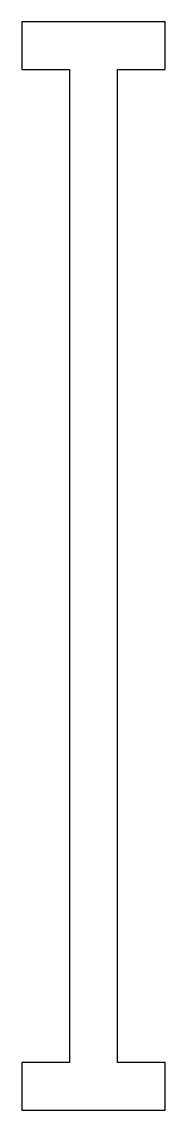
# Model space of a CAD drawing. Header units: millimetres. Extents: x 12 to 22.5, y -185.7 to -105.7.
import ezdxf

# ---------------------------------------------------------------- set-up
doc = ezdxf.new("R2010")
doc.units = ezdxf.units.MM

msp = doc.modelspace()

# ---------------------------------------------------------------- linework, layer by layer
msp.add_lwpolyline([(12.02, -185.678), (22.52, -185.678), (22.52, -182.178), (19.02, -182.178), (19.02, -109.178), (22.52, -109.178), (22.52, -105.678), (12.02, -105.678), (12.02, -109.178), (15.52, -109.178), (15.52, -182.178), (12.02, -182.178)], close=True)

doc.saveas('drawing.dxf')
